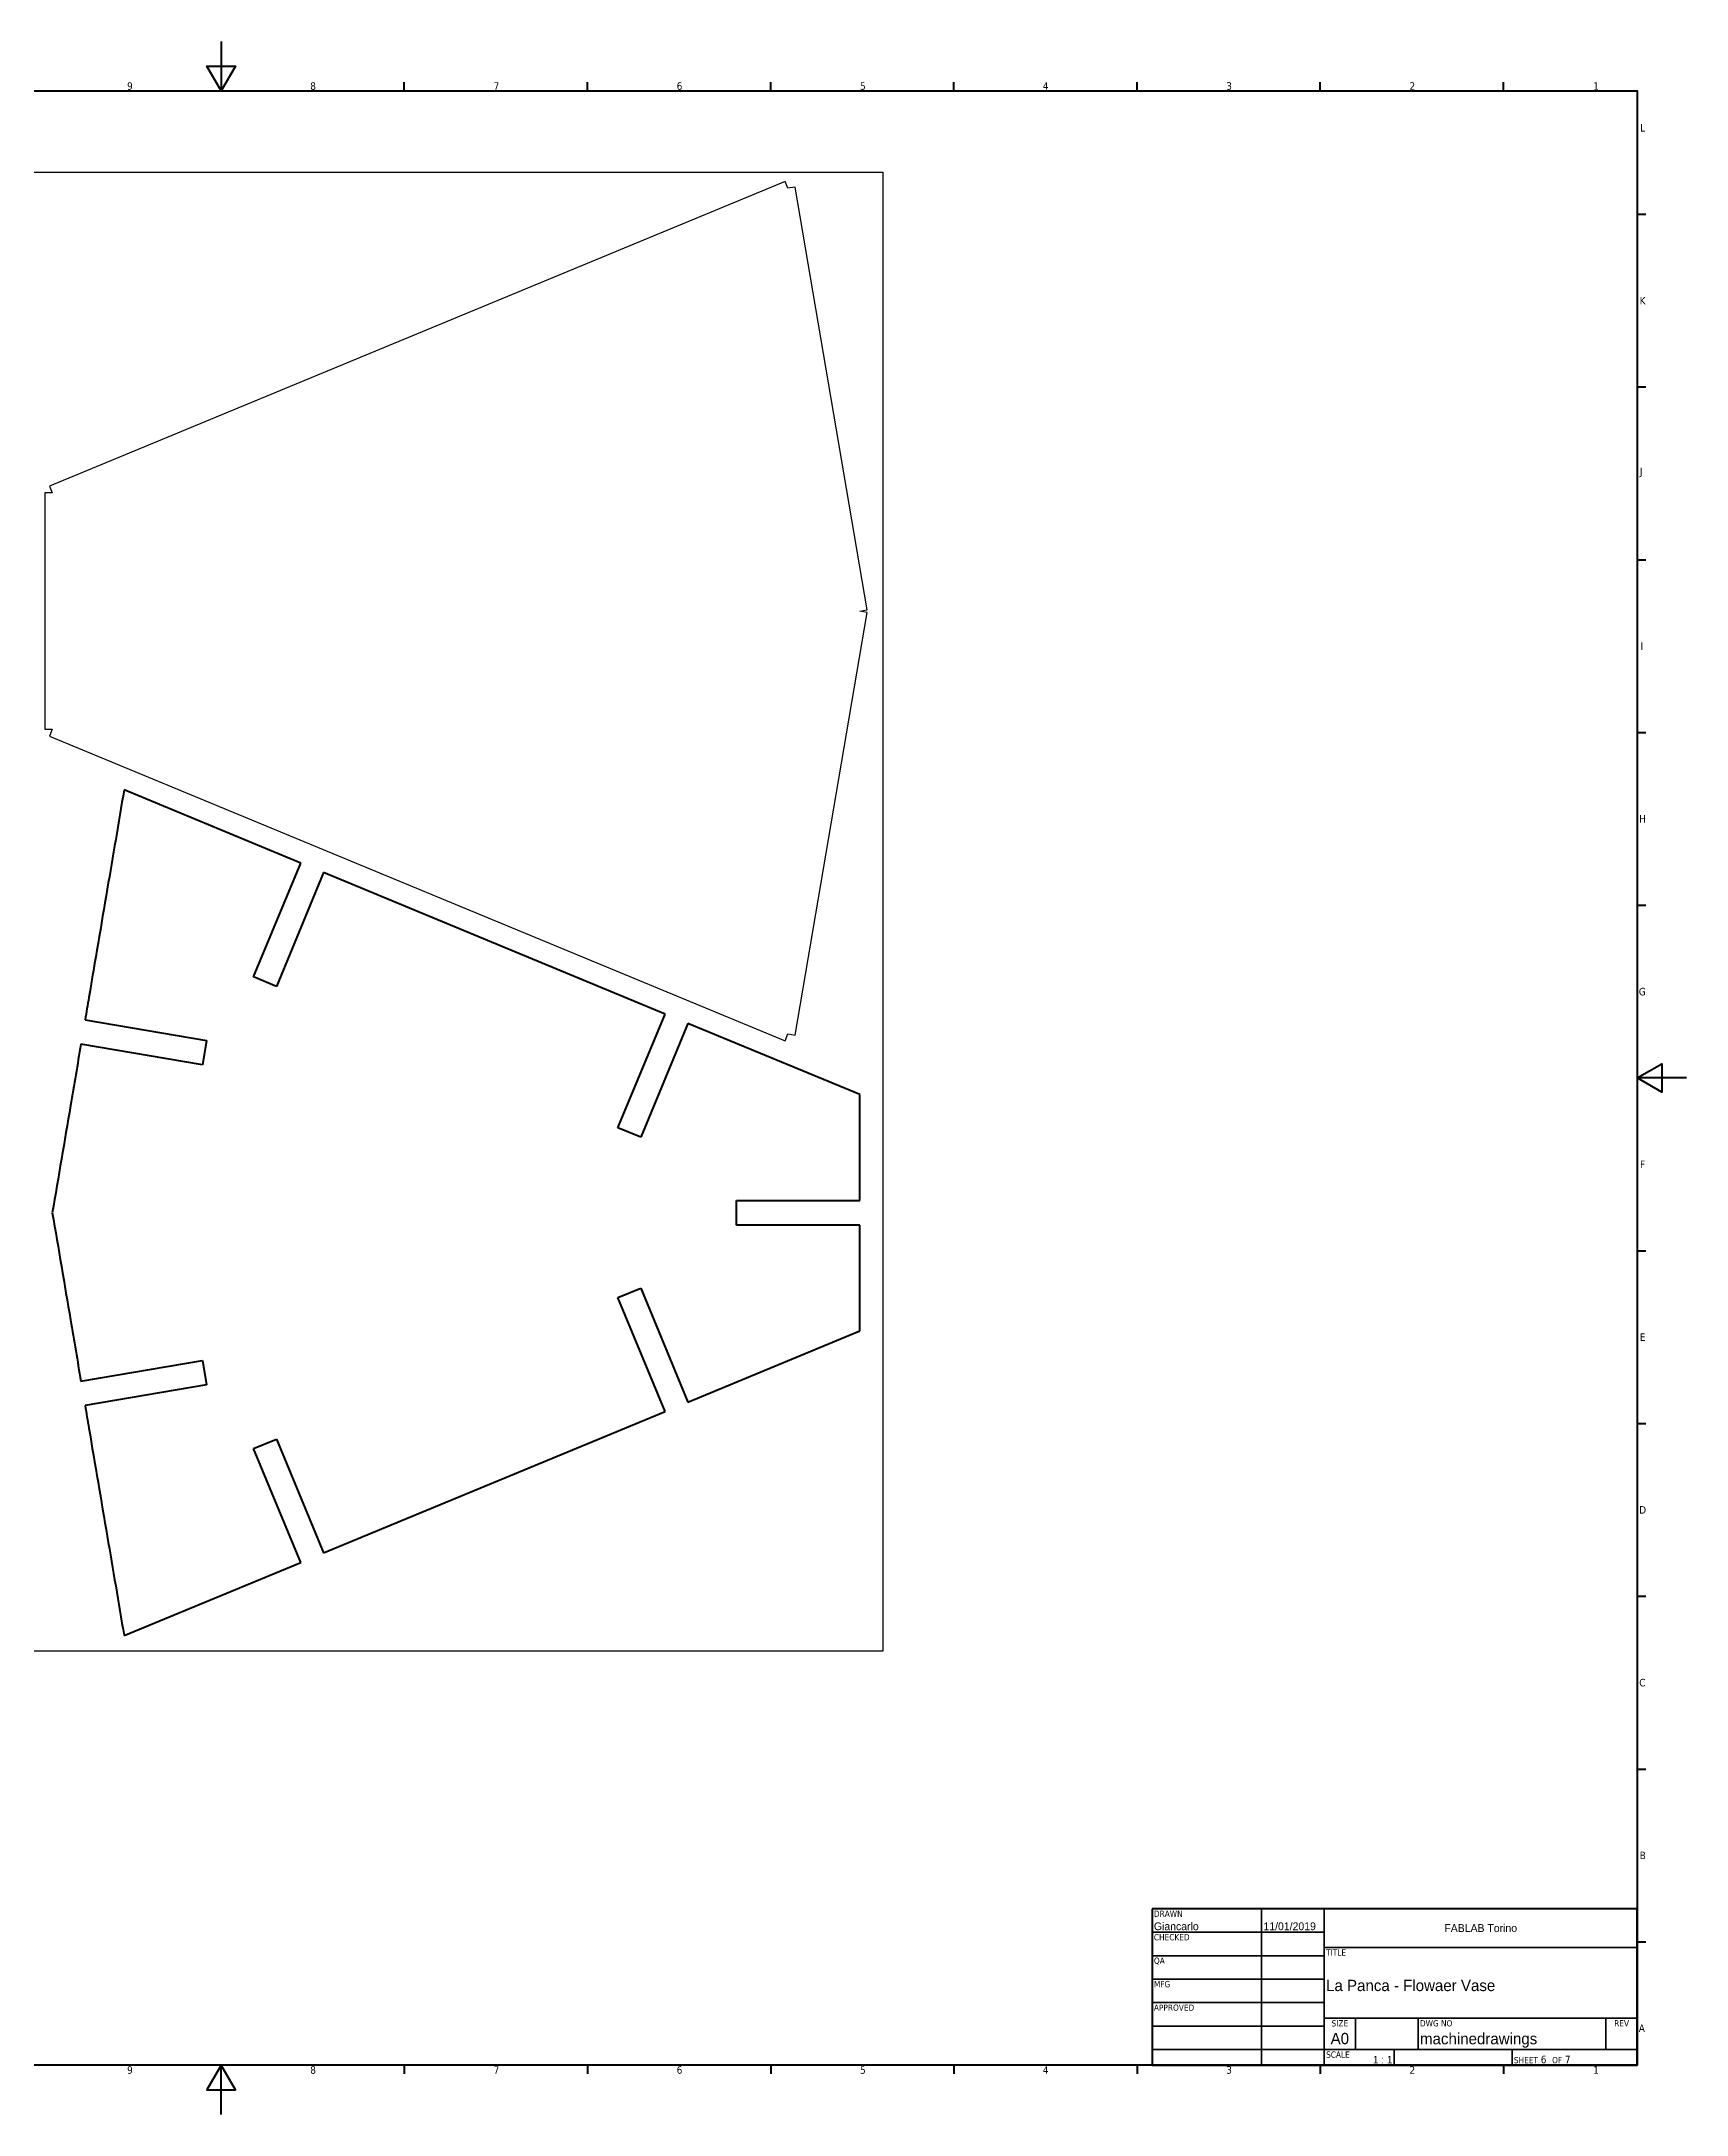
# Model space of a CAD drawing. Header units: millimetres. Extents: x 0 to 1189, y 0 to 841.
# Drawn here: x 522 to 1189, y 0 to 841 of the extents above; entities that cross this region are included whole.
import ezdxf
from ezdxf.enums import TextEntityAlignment as Align

# ---------------------------------------------------------------- set-up
doc = ezdxf.new("R2018")
doc.units = ezdxf.units.MM
doc.layers.get('0').update_dxf_attribs({"lineweight": 25})
for name, color, linetype, lineweight in [('Border (ANSI)', 7, 'Continuous', 70), ('Sketch Geometry (ANSI)', 7, 'Continuous', 25), ('Title (ANSI)', 7, 'Continuous', 50), ('Visible (ANSI)', 7, 'Continuous', 50)]:
    doc.layers.add(name, color=color, linetype=linetype, lineweight=lineweight)
doc.styles.add('Note Text (ANSI)', font='tahoma.ttf')
doc.styles.add('Text Style30', font='tahoma.ttf')
doc.styles.add('Text Style38', font='tahoma.ttf')
doc.styles.add('Text Style39', font='tahoma.ttf')

# ---------------------------------------------------------------- blocks, each defined once
blk = doc.blocks.new('Borders Default Border')
at = {"layer": 'Border (ANSI)'}
for p, q in [((668.81, 821), (668.81, 824.45)), ((743.12, 821), (743.12, 824.45)), ((817.44, 821), (817.44, 824.45)), ((891.75, 821), (891.75, 824.45)), ((966.06, 821), (966.06, 824.45)), ((1040.37, 821), (1040.37, 824.45)), ((1114.69, 821), (1114.69, 824.45)), ((1169, 770.92), (1172.45, 770.92)), ((1169, 700.83), (1172.45, 700.83)), ((1169, 630.75), (1172.45, 630.75)), ((1169, 560.67), (1172.45, 560.67)), ((1169, 490.58), (1172.45, 490.58)), ((1169, 350.42), (1172.45, 350.42)), ((1169, 280.33), (1172.45, 280.33)), ((1169, 210.25), (1172.45, 210.25)), ((1169, 140.17), (1172.45, 140.17)), ((1169, 70.08), (1172.45, 70.08)), ((668.81, 20), (668.81, 16.55)), ((743.12, 20), (743.12, 16.55)), ((817.44, 20), (817.44, 16.55)), ((891.75, 20), (891.75, 16.55)), ((966.06, 20), (966.06, 16.55)), ((1040.37, 20), (1040.37, 16.55)), ((1114.69, 20), (1114.69, 16.55))]:
    blk.add_line(p, q, dxfattribs=at)
at = {"layer": 'Border (ANSI)', "flags": 128}
for points in [[(594.5, 841), (594.5, 821), (588.73, 831), (600.27, 831), (594.5, 821)], [(20, 20), (20, 821), (1169, 821), (1169, 20), (20, 20)], [(1189, 420.5), (1169, 420.5), (1179, 426.27), (1179, 414.73), (1169, 420.5)], [(594.5, 0), (594.5, 20), (588.73, 10), (600.27, 10), (594.5, 20)]]:
    blk.add_lwpolyline(points, dxfattribs=at)
at = {"layer": 'Border (ANSI)', "char_height": 3.05, "attachment_point": 7, "style": 'Note Text (ANSI)'}
for s, insert in [('9', (556.34, 821.34)), ('8', (630.66, 821.33)), ('7', (705.03, 821.4)), ('6', (779.31, 821.34)), ('5', (853.7, 821.34)), ('4', (927.84, 821.4)), ('3', (1002.27, 821.34)), ('2', (1076.61, 821.4)), ('1', (1151.16, 821.4)), ('L', (1170.19, 804.43)), ('K', (1170, 734.35)), ('J', (1170.07, 664.23)), ('I', (1170.33, 594.18)), ('H', (1169.81, 524.1)), ('G', (1169.66, 453.96)), ('F', (1170.14, 383.93)), ('E', (1170.05, 313.85)), ('D', (1169.81, 243.77)), ('C', (1169.8, 173.63)), ('B', (1169.99, 103.6)), ('A', (1169.63, 33.52)), ('9', (556.34, 16.49)), ('8', (630.66, 16.48)), ('7', (705.03, 16.55)), ('6', (779.31, 16.49)), ('5', (853.7, 16.49)), ('4', (927.84, 16.55)), ('3', (1002.27, 16.49)), ('2', (1076.61, 16.55)), ('1', (1151.16, 16.55))]:
    blk.add_mtext(s, dxfattribs=dict(at, insert=insert))
blk = doc.blocks.new('Title Blocks ANSI - Large')
at = {"layer": 'Title (ANSI)'}
for p, q in [((127, 189.23), (127, 125.73)), ((323.85, 189.23), (127, 189.23)), ((323.85, 125.73), (323.85, 189.23)), ((127, 125.73), (323.85, 125.73))]:
    blk.add_line(p, q, dxfattribs=at)
at = {"layer": 'Title (ANSI)', "lineweight": 35}
for p, q in [((171.45, 125.73), (171.45, 189.23)), ((196.85, 125.73), (196.85, 189.23)), ((127, 179.7), (196.85, 179.7)), ((127, 170.18), (196.85, 170.18)), ((196.85, 173.48), (323.85, 173.48)), ((127, 160.65), (196.85, 160.65)), ((127, 151.13), (196.85, 151.13)), ((323.85, 144.78), (196.85, 144.78)), ((209.55, 132.08), (209.55, 144.78)), ((234.95, 132.08), (234.95, 144.78)), ((311.15, 132.08), (311.15, 144.78)), ((127, 141.6), (196.85, 141.6)), ((196.85, 132.08), (127, 132.08)), ((323.85, 132.08), (196.85, 132.08)), ((225.3, 132.08), (225.3, 125.73)), ((273.05, 132.08), (273.05, 125.73))]:
    blk.add_line(p, q, dxfattribs=at)
at = {"layer": 'Title (ANSI)', "style": 'Text Style38'}
for s, p in [('DRAWN', (127.76, 188.47)), ('CHECKED', (127.76, 178.94)), ('QA', (127.76, 169.42)), ('TITLE', (197.61, 172.72)), ('MFG', (127.76, 159.89)), ('APPROVED', (127.76, 150.37)), ('DWG NO', (235.71, 144.02)), ('SCALE', (197.61, 131.32))]:
    blk.add_text(s, height=2.54, dxfattribs=at).set_placement(p, align=Align.TOP_LEFT)
for s, p in [('SIZE', (203.2, 144.02)), ('REV', (317.5, 144.02))]:
    blk.add_text(s, height=2.54, dxfattribs=at).set_placement(p, align=Align.TOP_CENTER)
at = {"layer": 'Title (ANSI)', "insert": (273.81, 126.49), "char_height": 3.048, "attachment_point": 7, "style": 'Note Text (ANSI)'}
blk.add_mtext('\\fTahoma|b0|i0;\\H2.5400;SHEET\\fTahoma|b0|i0;\\H3.0480; 6  \\fTahoma|b0|i0;\\H2.5400;OF\\fTahoma|b0|i0;\\H3.0480; 7 ', dxfattribs=at)
at = {"layer": 'Title (ANSI)'}
for tag, height, style, p in [('AUTHOR', 3.17, 'Text Style39', (127.76, 180.47)), ('CREATION_DATE', 3.17, 'Text Style39', (172.21, 180.47)), ('CHECKED_BY', 3.17, 'Text Style39', (127.76, 170.94)), ('CHECKED_DATE', 3.17, 'Text Style39', (172.21, 170.94)), ('MFG_APPROVED_BY', 3.17, 'Text Style39', (127.76, 151.89)), ('MFG_APPROVED_DATE', 3.17, 'Text Style39', (172.21, 151.89)), ('ENG_APPROVED_BY', 3.17, 'Text Style39', (127.76, 142.37)), ('ENG_APPROVAL_DATE', 3.17, 'Text Style39', (172.21, 142.37)), ('PART_NUMBER', 4.57, 'Text Style30', (235.71, 132.84))]:
    blk.add_attdef(tag, text='', height=height, dxfattribs=dict(at, style=style)).set_placement(p, align=Align.BOTTOM_LEFT)
for tag, height, style, p in [('COMPANY', 3.17, 'Text Style39', (260.35, 181.36)), ('Sheet_Size', 4.57, 'Text Style30', (203.2, 136.52)), ('REVISION_NUMBER', 3.17, 'Text Style39', (317.5, 136.52))]:
    blk.add_attdef(tag, text='', height=height, dxfattribs=dict(at, style=style)).set_placement(p, align=Align.MIDDLE_CENTER)
at = {"layer": 'Title (ANSI)', "style": 'Text Style30'}
blk.add_attdef('TITLE', text='', height=4.57, dxfattribs=at).set_placement((197.61, 158.06), align=Align.MIDDLE_LEFT)
at = {"layer": 'Title (ANSI)', "style": 'Note Text (ANSI)'}
blk.add_attdef('Initial_View_Scale', text='', height=3.05, dxfattribs=at).set_placement((224.54, 126.49), align=Align.BOTTOM_RIGHT)

msp = doc.modelspace()

# ---------------------------------------------------------------- linework, layer by layer
for p, q in [((823.29, 784.22), (524.85, 660.6)), ((824.44, 781.45), (823.29, 784.22)), ((827.4, 781.95), (824.44, 781.45)), ((856.52, 610.42), (827.4, 781.95)), ((526, 657.83), (523, 657.83)), ((523, 657.83), (523, 562)), ((524.85, 660.6), (526, 657.83)), ((827.4, 437.88), (856.52, 609.41)), ((853.56, 609.92), (856.52, 610.42)), ((856.52, 609.41), (853.56, 609.92)), ((523, 562), (526, 562)), ((526, 562), (524.85, 559.23)), ((524.85, 559.23), (823.29, 435.61)), ((823.29, 435.61), (824.44, 438.38)), ((824.44, 438.38), (827.4, 437.88))]:
    msp.add_line(p, q)
at = {"layer": 'Sketch Geometry (ANSI)'}
for p, q in [((63, 788), (863, 788)), ((863, 788), (863, 188)), ((863, 188), (63, 188))]:
    msp.add_line(p, q, dxfattribs=at)
at = {"layer": 'Visible (ANSI)'}
for p, q in [((626.8, 507.68), (555.12, 537.37)), ((607.66, 461.48), (626.8, 507.68)), ((636.04, 503.85), (616.9, 457.66)), ((774.62, 446.45), (636.04, 503.85)), ((616.9, 457.66), (607.66, 461.48)), ((755.48, 400.25), (774.62, 446.45)), ((539.28, 444.06), (588.58, 435.69)), ((783.86, 442.62), (764.72, 396.43)), ((853.56, 413.75), (783.86, 442.62)), ((586.9, 425.83), (537.61, 434.2)), ((588.58, 435.69), (586.9, 425.83)), ((853.56, 370.83), (853.56, 413.75)), ((764.72, 396.43), (755.48, 400.25)), ((803.56, 360.83), (803.56, 370.83)), ((803.56, 370.83), (853.56, 370.83)), ((853.56, 360.83), (803.56, 360.83)), ((853.56, 317.92), (853.56, 360.83)), ((755.48, 331.41), (764.72, 335.24)), ((774.62, 285.22), (755.48, 331.41)), ((764.72, 335.24), (783.86, 289.04)), ((783.86, 289.04), (853.56, 317.92)), ((537.61, 297.46), (586.9, 305.83)), ((586.9, 305.83), (588.58, 295.97)), ((588.58, 295.97), (539.28, 287.6)), ((636.04, 227.81), (774.62, 285.22)), ((607.66, 270.18), (616.9, 274.01)), ((626.8, 223.99), (607.66, 270.18)), ((616.9, 274.01), (636.04, 227.81)), ((555.12, 194.3), (626.8, 223.99))]:
    msp.add_line(p, q, dxfattribs=at)
for points, knots in [([(555.12, 537.37), (552.84, 523.94), (550.57, 510.52), (545.8, 482.46), (543.32, 467.82), (540.83, 453.19), (540.31, 450.14), (539.8, 447.1), (539.28, 444.06)], [0.369067, 0.369067, 0.369067, 0.369067, 4.45377, 4.45377, 8.90754, 8.90754, 8.90754, 9.833112, 9.833112, 9.833112, 9.833112]), ([(537.61, 434.2), (536.2, 425.89), (534.79, 417.59), (530.92, 394.8), (528.46, 380.31), (526, 365.83)], [10.833112, 10.833112, 10.833112, 10.833112, 13.361224, 13.361224, 17.767907, 17.767907, 17.767907, 17.767907]), ([(526, 365.83), (528.46, 351.35), (530.92, 336.87), (534.79, 314.08), (536.2, 305.77), (537.61, 297.46)], [0.047, 0.047, 0.047, 0.047, 4.453683, 4.453683, 6.981795, 6.981795, 6.981795, 6.981795]), ([(539.28, 287.6), (539.8, 284.56), (540.31, 281.52), (540.83, 278.48), (543.32, 263.84), (545.8, 249.21), (550.57, 221.15), (552.84, 207.72), (555.12, 194.3)], [7.981795, 7.981795, 7.981795, 7.981795, 8.907367, 8.907367, 8.907367, 13.361137, 13.361137, 17.44584, 17.44584, 17.44584, 17.44584])]:
    msp.add_open_spline(points, degree=3, knots=knots, dxfattribs=at)

# ---------------------------------------------------------------- block references
msp.add_blockref('Borders Default Border', (0, 0))
ref = msp.add_blockref('Title Blocks ANSI - Large', (845.15, -105.73))
lines = msp.add_mtext('Giancarlo', dxfattribs={"layer": 'Title (ANSI)', "insert": (972.91, 74.74), "char_height": 3.175, "attachment_point": 7, "style": 'Text Style39'})
ref.add_attrib('AUTHOR', '', (972.91, 74.74)).embed_mtext(lines)
lines = msp.add_mtext('11/01/2019', dxfattribs={"layer": 'Title (ANSI)', "insert": (1017.36, 74.74), "char_height": 3.175, "attachment_point": 7, "style": 'Text Style39'})
ref.add_attrib('CREATION_DATE', '', (1017.36, 74.74)).embed_mtext(lines)
lines = msp.add_mtext('machinedrawings', dxfattribs={"layer": 'Title (ANSI)', "insert": (1080.86, 27.11), "char_height": 4.572, "attachment_point": 7, "style": 'Text Style30'})
ref.add_attrib('PART_NUMBER', '', (1080.86, 27.11)).embed_mtext(lines)
lines = msp.add_mtext('La Panca - Flowaer Vase', dxfattribs={"layer": 'Title (ANSI)', "insert": (1042.76, 52.33), "char_height": 4.572, "width": 125.476, "attachment_point": 4, "style": 'Text Style30'})
ref.add_attrib('TITLE', '', (1042.76, 52.33)).embed_mtext(lines)
lines = msp.add_mtext('A0', dxfattribs={"layer": 'Title (ANSI)', "insert": (1048.35, 30.8), "char_height": 4.572, "width": 12.7, "attachment_point": 5, "style": 'Text Style30'})
ref.add_attrib('Sheet_Size', '', (1048.35, 30.8)).embed_mtext(lines)
lines = msp.add_mtext('FABLAB Torino', dxfattribs={"layer": 'Title (ANSI)', "insert": (1105.5, 75.63), "char_height": 3.175, "width": 127, "attachment_point": 5, "style": 'Text Style39'})
ref.add_attrib('COMPANY', '', (1105.5, 75.63)).embed_mtext(lines)
lines = msp.add_mtext('1 : 1', dxfattribs={"layer": 'Title (ANSI)', "insert": (1069.69, 20.76), "char_height": 3.048, "attachment_point": 9, "style": 'Note Text (ANSI)'})
ref.add_attrib('Initial_View_Scale', '', (1069.69, 20.76)).embed_mtext(lines)

doc.saveas('drawing.dxf')
